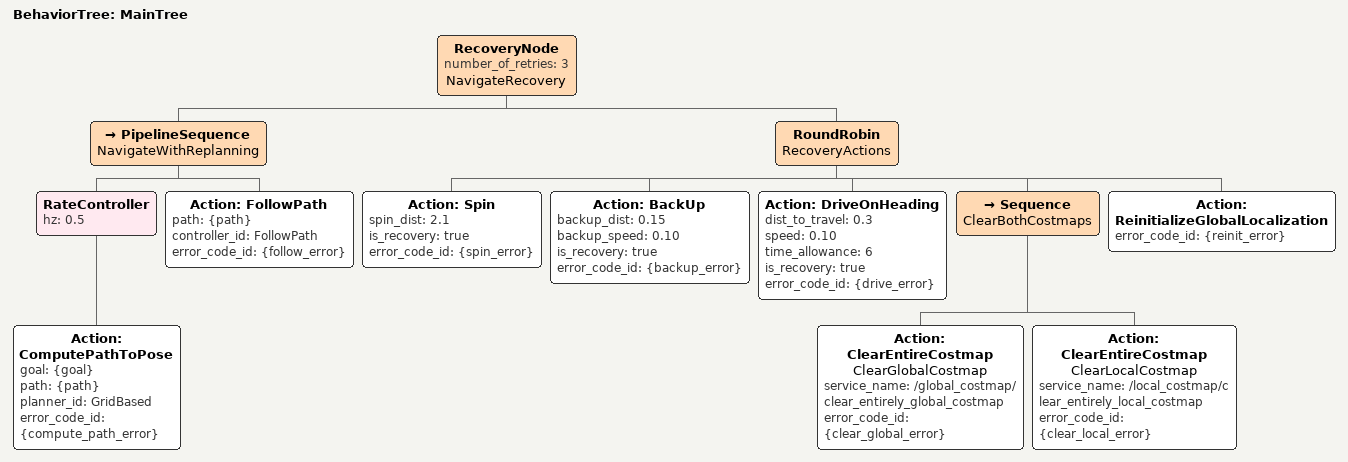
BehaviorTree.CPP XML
<root main_tree_to_execute="MainTree">
  <BehaviorTree ID="MainTree">
    <RecoveryNode number_of_retries="3" name="NavigateRecovery">
      <!-- primary: follow the path, replanning whenever it looks stale -->
      <PipelineSequence name="NavigateWithReplanning">
        <!-- rate-control the replanning so we don't thrash -->
        <RateController hz="0.5">
          <Action ID="ComputePathToPose" goal="{goal}" path="{path}" planner_id="GridBased"
                  error_code_id="{compute_path_error}"/>
        </RateController>
        <Action ID="FollowPath" path="{path}" controller_id="FollowPath"
                error_code_id="{follow_error}"/>
      </PipelineSequence>

      <!-- recovery: progressively more aggressive -->
      <RoundRobin name="RecoveryActions">
        <!-- 1. gentle turn in place (≈ 120 degrees) -->
        <Action ID="Spin" spin_dist="2.1" is_recovery="true"
                error_code_id="{spin_error}"/>
        <!-- 2. short backup to unstick -->
        <Action ID="BackUp" backup_dist="0.15" backup_speed="0.10"
                is_recovery="true"
                error_code_id="{backup_error}"/>
        <!-- 3. drive blind for a short distance to escape local minimum -->
        <Action ID="DriveOnHeading" dist_to_travel="0.3" speed="0.10"
                time_allowance="6"
                is_recovery="true" error_code_id="{drive_error}"/>
        <!-- 4. clear costmaps (costmap got poisoned by stale obstacles) -->
        <Sequence name="ClearBothCostmaps">
          <Action ID="ClearEntireCostmap" name="ClearGlobalCostmap"
                  service_name="/global_costmap/clear_entirely_global_costmap"
                  error_code_id="{clear_global_error}"/>
          <Action ID="ClearEntireCostmap" name="ClearLocalCostmap"
                  service_name="/local_costmap/clear_entirely_local_costmap"
                  error_code_id="{clear_local_error}"/>
        </Sequence>
        <!-- 5. reinitialize global localization -->
        <Action ID="ReinitializeGlobalLocalization"
                error_code_id="{reinit_error}"/>
      </RoundRobin>
    </RecoveryNode>
  </BehaviorTree>
</root>
